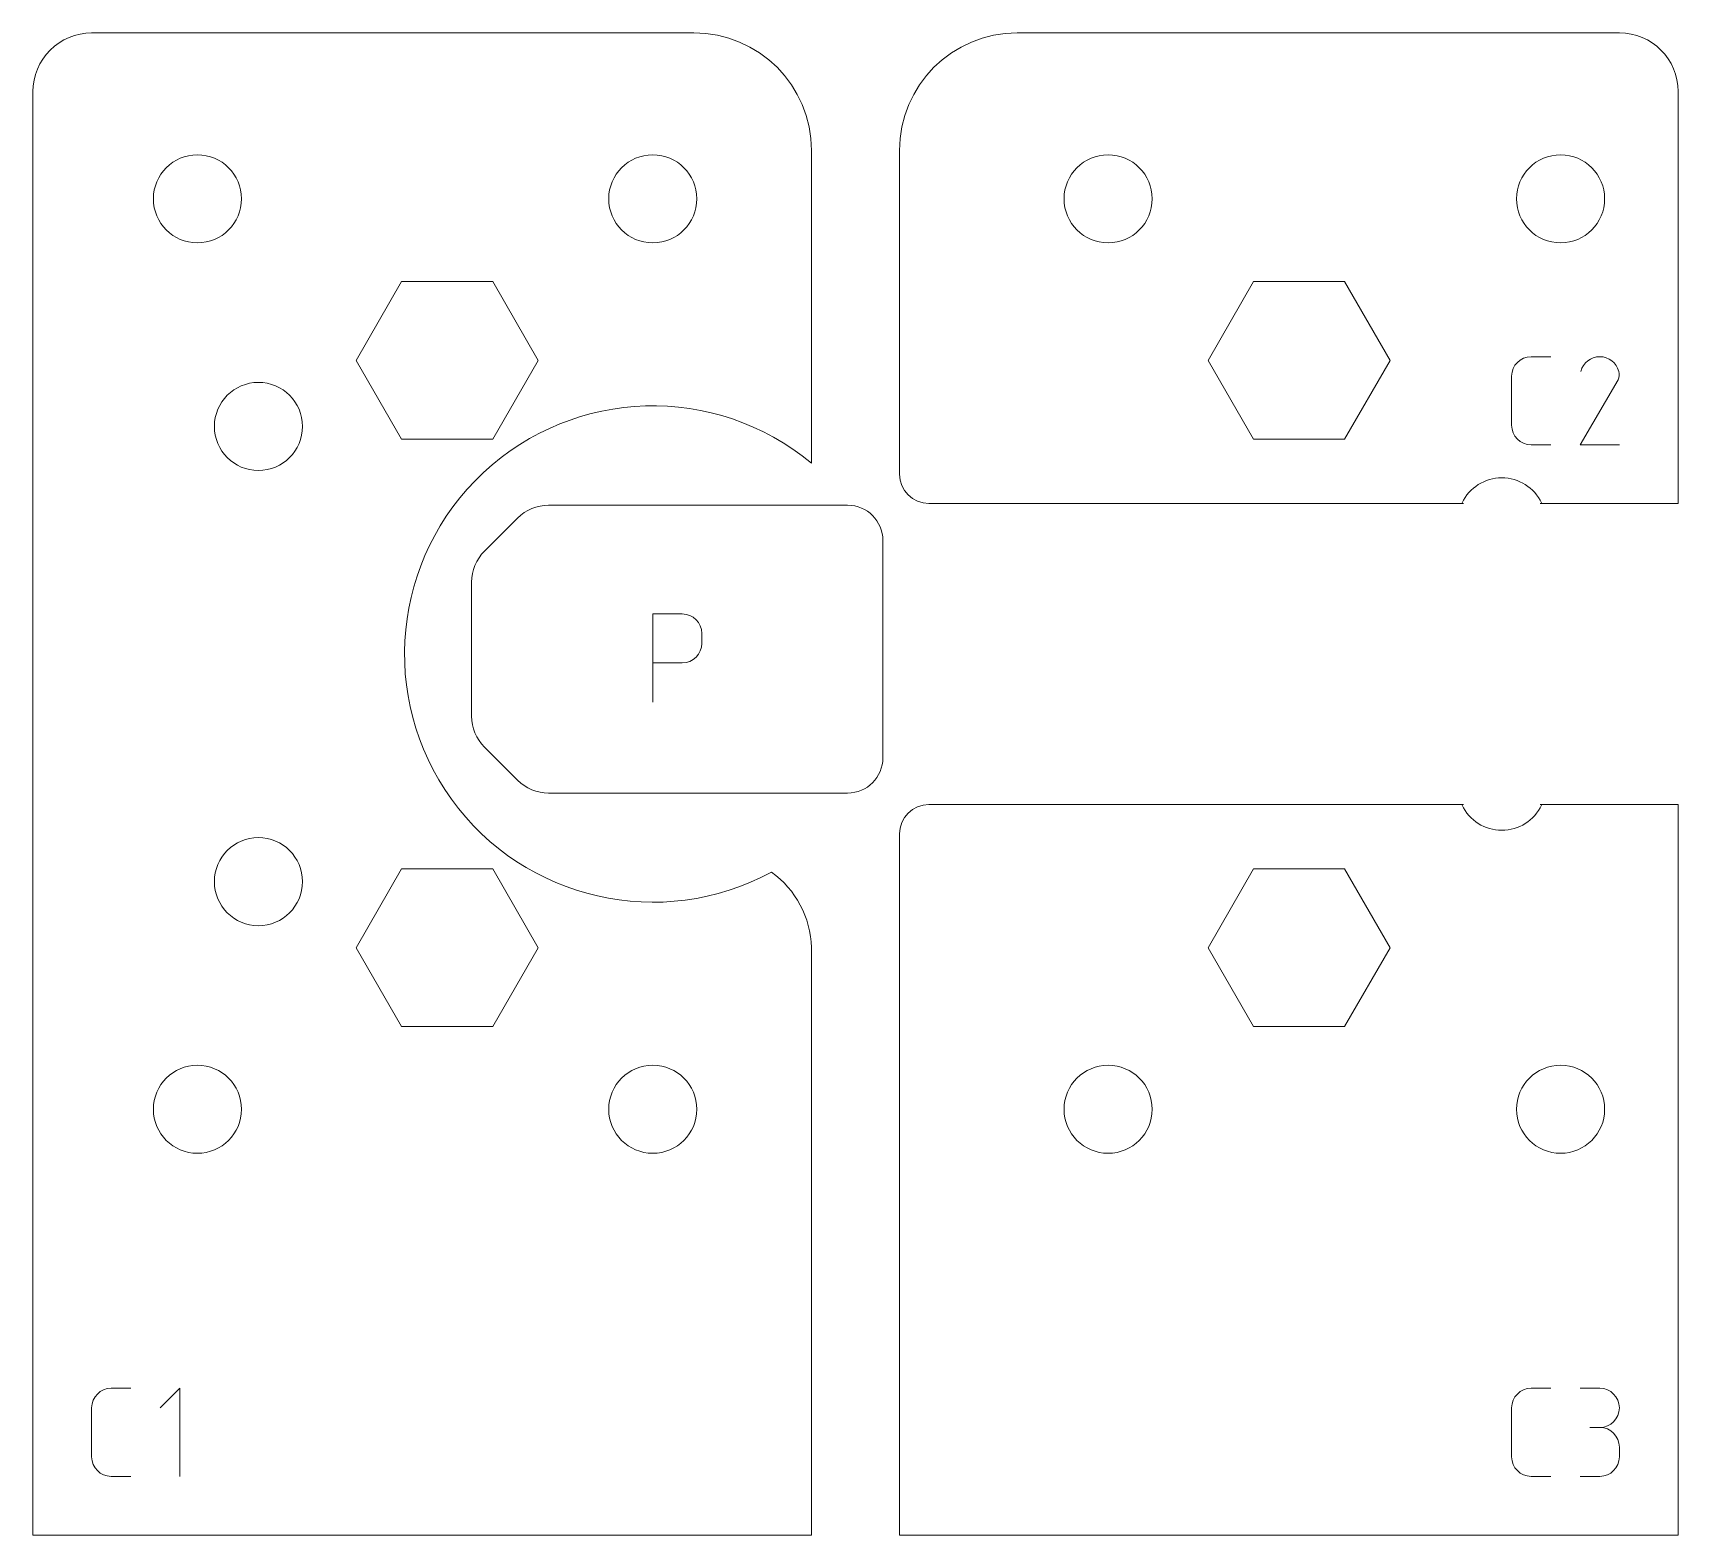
# Model space of a CAD drawing. Header units: millimetres. Extents: x -28 to 28, y -25.6 to 25.6.
import ezdxf

# ---------------------------------------------------------------- set-up
doc = ezdxf.new("R2010")
doc.units = ezdxf.units.MM
for name, color, linetype, lineweight, true_color in [('3 Filament Guide', 7, 'CONTINUOUS', 0, 0xffffff), ('3 Filament Guide Plunger', 7, 'CONTINUOUS', 0, 0x000000), ('3 Filament Guide Text', 1, 'CONTINUOUS', 0, 0xff0000)]:
    doc.layers.add(name, color=color, linetype=linetype, lineweight=lineweight, true_color=true_color)

msp = doc.modelspace()

# ---------------------------------------------------------------- linework, layer by layer
at = {"layer": '3 Filament Guide'}
for p, q in [((-26, 25.575), (-5.5, 25.575)), ((5.5, 25.575), (26, 25.575)), ((-28, -25.575), (-28, 23.575)), ((28, 23.575), (28, 9.55)), ((-1.5, 21.575), (-1.5, 10.924)), ((1.5, 21.575), (1.5, 10.55)), ((-17, 14.425), (-15.45, 17.11)), ((-15.45, 17.11), (-12.35, 17.11)), ((-12.35, 17.11), (-10.8, 14.425)), ((12, 14.425), (13.55, 17.11)), ((13.55, 17.11), (16.65, 17.11)), ((16.65, 17.11), (18.2, 14.425)), ((-15.45, 11.74), (-17, 14.425)), ((-10.8, 14.425), (-12.35, 11.74)), ((13.55, 11.74), (12, 14.425)), ((18.2, 14.425), (16.65, 11.74)), ((-12.35, 11.74), (-15.45, 11.74)), ((16.65, 11.74), (13.55, 11.74)), ((2.5, 9.55), (20.692, 9.55)), ((23.308, 9.55), (28, 9.55)), ((2.5, -0.7), (20.692, -0.7)), ((23.308, -0.7), (28, -0.7)), ((28, -0.7), (28, -25.575)), ((1.5, -1.7), (1.5, -25.575)), ((-17, -5.575), (-15.45, -2.89)), ((-15.45, -2.89), (-12.35, -2.89)), ((-12.35, -2.89), (-10.8, -5.575)), ((12, -5.575), (13.55, -2.89)), ((13.55, -2.89), (16.65, -2.89)), ((16.65, -2.89), (18.2, -5.575)), ((-15.45, -8.26), (-17, -5.575)), ((-10.8, -5.575), (-12.35, -8.26)), ((-1.5, -5.575), (-1.5, -25.575)), ((13.55, -8.26), (12, -5.575)), ((18.2, -5.575), (16.65, -8.26)), ((-12.35, -8.26), (-15.45, -8.26)), ((16.65, -8.26), (13.55, -8.26)), ((-28, -25.575), (-1.5, -25.575)), ((1.5, -25.575), (28, -25.575))]:
    msp.add_line(p, q, dxfattribs=at)
for centre in [(-22.4, 19.925), (-6.9, 19.925), (8.6, 19.925), (24, 19.925), (-20.323, 12.175), (-20.323, -3.325), (-22.4, -11.075), (-6.9, -11.075), (8.6, -11.075), (24, -11.075)]:
    msp.add_circle(centre, 1.5, dxfattribs=at)
for centre, radius, start, end in [((-26, 23.575), 2, 90.0001, 180.0001), ((-5.5, 21.575), 4, 0, 90), ((5.5, 21.575), 4, 90, 180), ((26, 23.575), 2, 360, 90), ((-6.9, 4.425), 8.45, 50.2786, 298.5312), ((2.5, 10.55), 1, 180, 270), ((22, 8.925), 1.5, 25.5342, 154.4658), ((2.5, -1.7), 1, 90, 180), ((22, -0.075), 1.5, 205.5323, 334.4677), ((-4.755, -5.649), 3.256, 1.395, 54.4908)]:
    msp.add_arc(centre, radius, start, end, dxfattribs=at)
at = {"layer": '3 Filament Guide Plunger'}
for p, q in [((-12.627, 7.931), (-11.506, 9.052)), ((-0.267, 9.492), (-10.445, 9.492)), ((0.933, 0.892), (0.933, 8.292)), ((-13.067, 6.87), (-13.067, 2.313)), ((-12.627, 1.252), (-11.506, 0.131)), ((-0.267, -0.308), (-10.445, -0.308))]:
    msp.add_line(p, q, dxfattribs=at)
for centre, radius, start, end in [((-10.445, 7.992), 1.5, 90, 135), ((-0.267, 8.292), 1.2, 360, 90), ((-11.567, 6.87), 1.5, 135, 180), ((-11.567, 2.313), 1.5, 180, 225), ((-0.267, 0.892), 1.2, 270, 360), ((-10.445, 1.192), 1.5, 225, 270)]:
    msp.add_arc(centre, radius, start, end, dxfattribs=at)
at = {"layer": '3 Filament Guide Text'}
for p, q in [((23.667, 14.55), (23, 14.55)), ((22.333, 13.883), (22.333, 12.217)), ((24.667, 11.55), (25.955, 13.766)), ((23, 11.55), (23.667, 11.55)), ((26, 11.55), (24.667, 11.55)), ((-6.9, 2.789), (-6.9, 5.789)), ((-6.9, 5.789), (-5.9, 5.789)), ((-5.233, 5.122), (-5.233, 4.789)), ((-5.9, 4.122), (-6.9, 4.122)), ((-24.667, -20.575), (-25.333, -20.575)), ((-23.667, -21.242), (-23, -20.575)), ((-23, -20.575), (-23, -23.575)), ((23.667, -20.575), (23, -20.575)), ((24.667, -20.575), (25.333, -20.575)), ((-26, -21.242), (-26, -22.908)), ((22.333, -21.242), (22.333, -22.908)), ((25.333, -21.908), (25, -21.908)), ((26, -22.575), (26, -22.908)), ((-25.333, -23.575), (-24.667, -23.575)), ((23, -23.575), (23.667, -23.575)), ((25.333, -23.575), (24.667, -23.575))]:
    msp.add_line(p, q, dxfattribs=at)
for centre, radius, start, end in [((23, 13.883), 0.667, 90, 180), ((25.333, 13.883), 0.667, 14.48, 165.5), ((25.667, 13.933), 0.333, 329.8, 20.53), ((23, 12.217), 0.667, 180, 270), ((-5.9, 5.122), 0.667, 0, 90), ((-5.9, 4.789), 0.667, 270, 0), ((-25.333, -21.242), 0.667, 90, 180), ((23, -21.242), 0.667, 90, 180), ((25.333, -21.242), 0.667, 270, 90), ((25.333, -22.575), 0.667, 0, 90), ((-25.333, -22.908), 0.667, 180, 270), ((23, -22.908), 0.667, 180, 270), ((25.333, -22.908), 0.667, 270, 0)]:
    msp.add_arc(centre, radius, start, end, dxfattribs=at)

doc.saveas('drawing.dxf')
